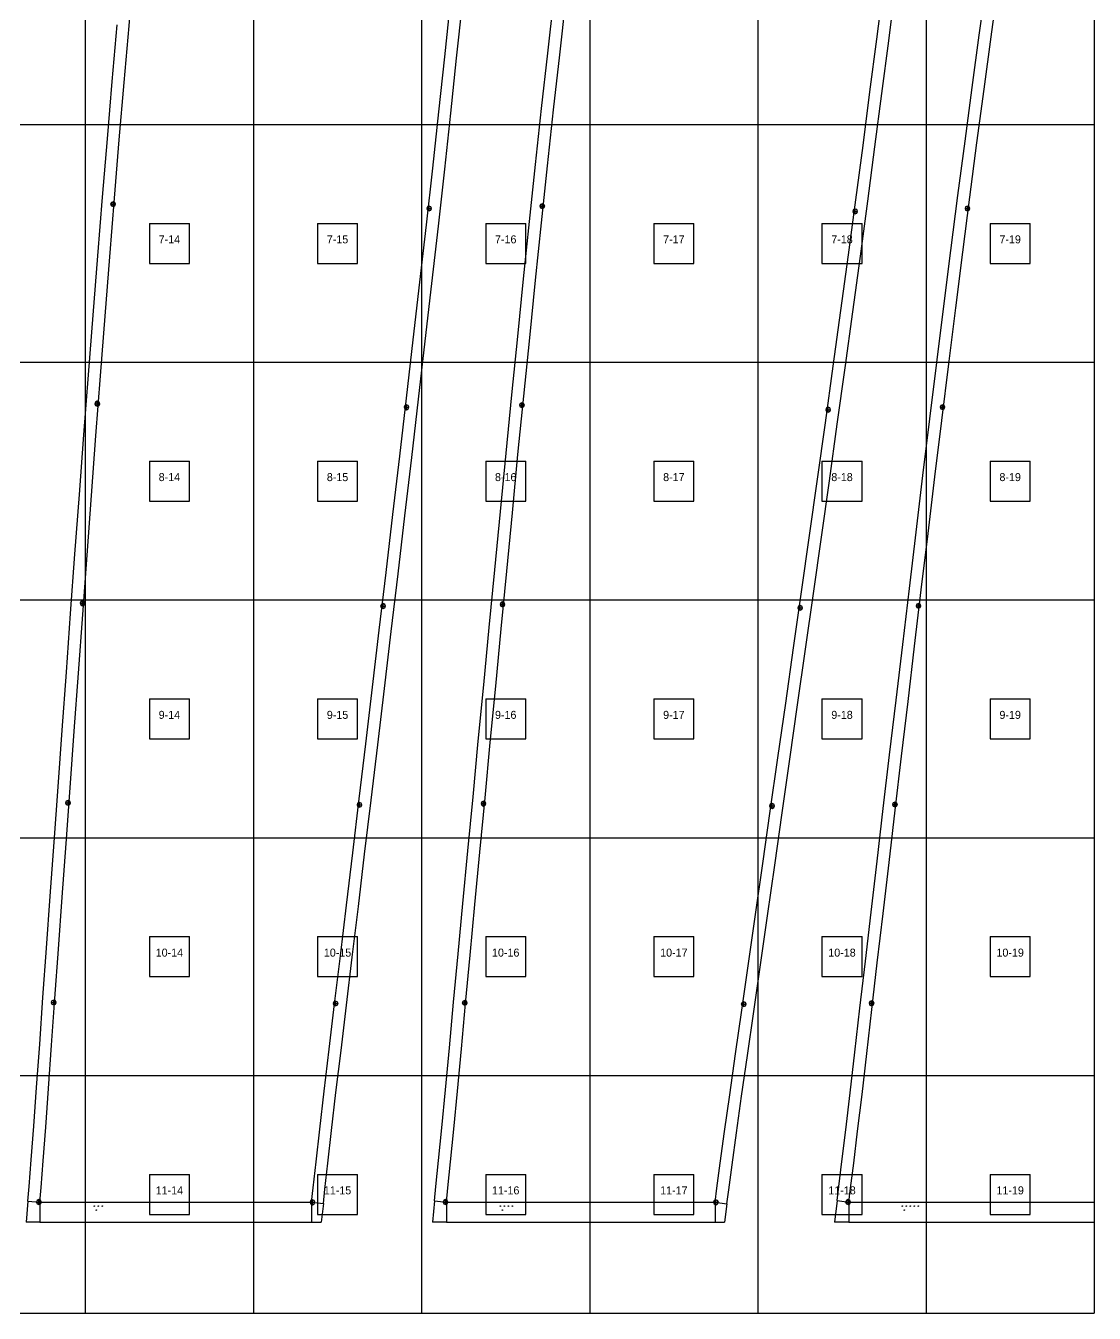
# Model space of a CAD drawing. Header units: metres. Extents: x 0 to 3990, y -3267 to 0.
# Drawn here: x 2656 to 3990, y -3267 to -1659 of the extents above; entities that cross this region are included whole.
import ezdxf
from ezdxf.enums import TextEntityAlignment as Align

# ---------------------------------------------------------------- set-up
doc = ezdxf.new("R2010")
doc.units = ezdxf.units.M
for name, color, linetype in [('default', 7, 'Continuous'), ('mcircles', 7, 'Continuous'), ('TEXTLAYER', 7, 'Continuous')]:
    doc.layers.add(name, color=color, linetype=linetype)

msp = doc.modelspace()

# ---------------------------------------------------------------- linework, layer by layer
at = {"color": 9}
for p, q in [((2730, -1485), (2730, -1782)), ((2730, -1485), (2730, -1782)), ((2940, -1485), (2940, -1782)), ((2940, -1485), (2940, -1782)), ((3150, -1485), (3150, -1782)), ((3150, -1485), (3150, -1782)), ((3360, -1485), (3360, -1782)), ((3360, -1485), (3360, -1782)), ((3570, -1485), (3570, -1782)), ((3570, -1485), (3570, -1782)), ((3780, -1485), (3780, -1782)), ((3780, -1485), (3780, -1782)), ((3990, -1485), (3990, -1782)), ((2520, -1782), (2730, -1782)), ((2520, -1782), (2730, -1782)), ((2730, -1782), (2940, -1782)), ((2730, -1782), (2730, -2079)), ((2730, -1782), (2940, -1782)), ((2730, -1782), (2730, -2079)), ((2940, -1782), (3150, -1782)), ((2940, -1782), (2940, -2079)), ((2940, -1782), (3150, -1782)), ((2940, -1782), (2940, -2079)), ((3150, -1782), (3360, -1782)), ((3150, -1782), (3150, -2079)), ((3150, -1782), (3360, -1782)), ((3150, -1782), (3150, -2079)), ((3360, -1782), (3570, -1782)), ((3360, -1782), (3360, -2079)), ((3360, -1782), (3570, -1782)), ((3360, -1782), (3360, -2079)), ((3570, -1782), (3780, -1782)), ((3570, -1782), (3570, -2079)), ((3570, -1782), (3780, -1782)), ((3570, -1782), (3570, -2079)), ((3780, -1782), (3990, -1782)), ((3780, -1782), (3780, -2079)), ((3780, -1782), (3990, -1782)), ((3780, -1782), (3780, -2079)), ((3990, -1782), (3990, -2079)), ((2810, -1905.5), (2860, -1905.5)), ((2810, -1905.5), (2810, -1955.5)), ((2860, -1955.5), (2860, -1905.5)), ((3020, -1905.5), (3070, -1905.5)), ((3020, -1905.5), (3020, -1955.5)), ((3070, -1955.5), (3070, -1905.5)), ((3230, -1905.5), (3280, -1905.5)), ((3230, -1905.5), (3230, -1955.5)), ((3280, -1955.5), (3280, -1905.5)), ((3440, -1905.5), (3490, -1905.5)), ((3440, -1905.5), (3440, -1955.5)), ((3490, -1955.5), (3490, -1905.5)), ((3650, -1905.5), (3700, -1905.5)), ((3650, -1905.5), (3650, -1955.5)), ((3700, -1955.5), (3700, -1905.5)), ((3860, -1905.5), (3910, -1905.5)), ((3860, -1905.5), (3860, -1955.5)), ((3910, -1955.5), (3910, -1905.5)), ((2810, -1955.5), (2860, -1955.5)), ((3020, -1955.5), (3070, -1955.5)), ((3230, -1955.5), (3280, -1955.5)), ((3440, -1955.5), (3490, -1955.5)), ((3650, -1955.5), (3700, -1955.5)), ((3860, -1955.5), (3910, -1955.5)), ((2520, -2079), (2730, -2079)), ((2520, -2079), (2730, -2079)), ((2730, -2079), (2940, -2079)), ((2730, -2079), (2730, -2376)), ((2730, -2079), (2940, -2079)), ((2730, -2079), (2730, -2376)), ((2940, -2079), (3150, -2079)), ((2940, -2079), (2940, -2376)), ((2940, -2079), (3150, -2079)), ((2940, -2079), (2940, -2376)), ((3150, -2079), (3360, -2079)), ((3150, -2079), (3150, -2376)), ((3150, -2079), (3360, -2079)), ((3150, -2079), (3150, -2376)), ((3360, -2079), (3570, -2079)), ((3360, -2079), (3360, -2376)), ((3360, -2079), (3570, -2079)), ((3360, -2079), (3360, -2376)), ((3570, -2079), (3780, -2079)), ((3570, -2079), (3570, -2376)), ((3570, -2079), (3780, -2079)), ((3570, -2079), (3570, -2376)), ((3780, -2079), (3990, -2079)), ((3780, -2079), (3780, -2376)), ((3780, -2079), (3990, -2079)), ((3780, -2079), (3780, -2376)), ((3990, -2079), (3990, -2376)), ((2810, -2202.5), (2860, -2202.5)), ((2810, -2202.5), (2810, -2252.5)), ((2860, -2252.5), (2860, -2202.5)), ((3020, -2202.5), (3070, -2202.5)), ((3020, -2202.5), (3020, -2252.5)), ((3070, -2252.5), (3070, -2202.5)), ((3230, -2202.5), (3280, -2202.5)), ((3230, -2202.5), (3230, -2252.5)), ((3280, -2252.5), (3280, -2202.5)), ((3440, -2202.5), (3490, -2202.5)), ((3440, -2202.5), (3440, -2252.5)), ((3490, -2252.5), (3490, -2202.5)), ((3650, -2202.5), (3700, -2202.5)), ((3650, -2202.5), (3650, -2252.5)), ((3700, -2252.5), (3700, -2202.5)), ((3860, -2202.5), (3910, -2202.5)), ((3860, -2202.5), (3860, -2252.5)), ((3910, -2252.5), (3910, -2202.5)), ((2810, -2252.5), (2860, -2252.5)), ((3020, -2252.5), (3070, -2252.5)), ((3230, -2252.5), (3280, -2252.5)), ((3440, -2252.5), (3490, -2252.5)), ((3650, -2252.5), (3700, -2252.5)), ((3860, -2252.5), (3910, -2252.5)), ((2520, -2376), (2730, -2376)), ((2520, -2376), (2730, -2376)), ((2730, -2376), (2940, -2376)), ((2730, -2376), (2730, -2673)), ((2730, -2376), (2940, -2376)), ((2730, -2376), (2730, -2673)), ((2940, -2376), (3150, -2376)), ((2940, -2376), (2940, -2673)), ((2940, -2376), (3150, -2376)), ((2940, -2376), (2940, -2673)), ((3150, -2376), (3360, -2376)), ((3150, -2376), (3150, -2673)), ((3150, -2376), (3360, -2376)), ((3150, -2376), (3150, -2673)), ((3360, -2376), (3570, -2376)), ((3360, -2376), (3360, -2673)), ((3360, -2376), (3570, -2376)), ((3360, -2376), (3360, -2673)), ((3570, -2376), (3780, -2376)), ((3570, -2376), (3570, -2673)), ((3570, -2376), (3780, -2376)), ((3570, -2376), (3570, -2673)), ((3780, -2376), (3990, -2376)), ((3780, -2376), (3780, -2673)), ((3780, -2376), (3990, -2376)), ((3780, -2376), (3780, -2673)), ((3990, -2376), (3990, -2673)), ((2810, -2499.5), (2860, -2499.5)), ((2810, -2499.5), (2810, -2549.5)), ((2860, -2549.5), (2860, -2499.5)), ((3020, -2499.5), (3070, -2499.5)), ((3020, -2499.5), (3020, -2549.5)), ((3070, -2549.5), (3070, -2499.5)), ((3230, -2499.5), (3280, -2499.5)), ((3230, -2499.5), (3230, -2549.5)), ((3280, -2549.5), (3280, -2499.5)), ((3440, -2499.5), (3490, -2499.5)), ((3440, -2499.5), (3440, -2549.5)), ((3490, -2549.5), (3490, -2499.5)), ((3650, -2499.5), (3700, -2499.5)), ((3650, -2499.5), (3650, -2549.5)), ((3700, -2549.5), (3700, -2499.5)), ((3860, -2499.5), (3910, -2499.5)), ((3860, -2499.5), (3860, -2549.5)), ((3910, -2549.5), (3910, -2499.5)), ((2810, -2549.5), (2860, -2549.5)), ((3020, -2549.5), (3070, -2549.5)), ((3230, -2549.5), (3280, -2549.5)), ((3440, -2549.5), (3490, -2549.5)), ((3650, -2549.5), (3700, -2549.5)), ((3860, -2549.5), (3910, -2549.5)), ((2520, -2673), (2730, -2673)), ((2520, -2673), (2730, -2673)), ((2730, -2673), (2940, -2673)), ((2730, -2673), (2730, -2970)), ((2730, -2673), (2940, -2673)), ((2730, -2673), (2730, -2970)), ((2940, -2673), (3150, -2673)), ((2940, -2673), (2940, -2970)), ((2940, -2673), (3150, -2673)), ((2940, -2673), (2940, -2970)), ((3150, -2673), (3360, -2673)), ((3150, -2673), (3150, -2970)), ((3150, -2673), (3360, -2673)), ((3150, -2673), (3150, -2970)), ((3360, -2673), (3570, -2673)), ((3360, -2673), (3360, -2970)), ((3360, -2673), (3570, -2673)), ((3360, -2673), (3360, -2970)), ((3570, -2673), (3780, -2673)), ((3570, -2673), (3570, -2970)), ((3570, -2673), (3780, -2673)), ((3570, -2673), (3570, -2970)), ((3780, -2673), (3990, -2673)), ((3780, -2673), (3780, -2970)), ((3780, -2673), (3990, -2673)), ((3780, -2673), (3780, -2970)), ((3990, -2673), (3990, -2970)), ((2810, -2796.5), (2860, -2796.5)), ((2810, -2796.5), (2810, -2846.5)), ((2860, -2846.5), (2860, -2796.5)), ((3020, -2796.5), (3070, -2796.5)), ((3020, -2796.5), (3020, -2846.5)), ((3070, -2846.5), (3070, -2796.5)), ((3230, -2796.5), (3280, -2796.5)), ((3230, -2796.5), (3230, -2846.5)), ((3280, -2846.5), (3280, -2796.5)), ((3440, -2796.5), (3490, -2796.5)), ((3440, -2796.5), (3440, -2846.5)), ((3490, -2846.5), (3490, -2796.5)), ((3650, -2796.5), (3700, -2796.5)), ((3650, -2796.5), (3650, -2846.5)), ((3700, -2846.5), (3700, -2796.5)), ((3860, -2796.5), (3910, -2796.5)), ((3860, -2796.5), (3860, -2846.5)), ((3910, -2846.5), (3910, -2796.5)), ((2810, -2846.5), (2860, -2846.5)), ((3020, -2846.5), (3070, -2846.5)), ((3230, -2846.5), (3280, -2846.5)), ((3440, -2846.5), (3490, -2846.5)), ((3650, -2846.5), (3700, -2846.5)), ((3860, -2846.5), (3910, -2846.5)), ((2520, -2970), (2730, -2970)), ((2520, -2970), (2730, -2970)), ((2730, -2970), (2940, -2970)), ((2730, -2970), (2730, -3267)), ((2730, -2970), (2940, -2970)), ((2730, -2970), (2730, -3267)), ((2940, -2970), (3150, -2970)), ((2940, -2970), (2940, -3267)), ((2940, -2970), (3150, -2970)), ((2940, -2970), (2940, -3267)), ((3150, -2970), (3360, -2970)), ((3150, -2970), (3150, -3267)), ((3150, -2970), (3360, -2970)), ((3150, -2970), (3150, -3267)), ((3360, -2970), (3570, -2970)), ((3360, -2970), (3360, -3267)), ((3360, -2970), (3570, -2970)), ((3360, -2970), (3360, -3267)), ((3570, -2970), (3780, -2970)), ((3570, -2970), (3570, -3267)), ((3570, -2970), (3780, -2970)), ((3570, -2970), (3570, -3267)), ((3780, -2970), (3990, -2970)), ((3780, -2970), (3780, -3267)), ((3780, -2970), (3990, -2970)), ((3780, -2970), (3780, -3267)), ((3990, -2970), (3990, -3267)), ((2810, -3093.5), (2860, -3093.5)), ((2810, -3093.5), (2810, -3143.5)), ((2860, -3143.5), (2860, -3093.5)), ((3020, -3093.5), (3070, -3093.5)), ((3020, -3093.5), (3020, -3143.5)), ((3070, -3143.5), (3070, -3093.5)), ((3230, -3093.5), (3280, -3093.5)), ((3230, -3093.5), (3230, -3143.5)), ((3280, -3143.5), (3280, -3093.5)), ((3440, -3093.5), (3490, -3093.5)), ((3440, -3093.5), (3440, -3143.5)), ((3490, -3143.5), (3490, -3093.5)), ((3650, -3093.5), (3700, -3093.5)), ((3650, -3093.5), (3650, -3143.5)), ((3700, -3143.5), (3700, -3093.5)), ((3860, -3093.5), (3910, -3093.5)), ((3860, -3093.5), (3860, -3143.5)), ((3910, -3143.5), (3910, -3093.5)), ((2810, -3143.5), (2860, -3143.5)), ((3020, -3143.5), (3070, -3143.5)), ((3230, -3143.5), (3280, -3143.5)), ((3440, -3143.5), (3490, -3143.5)), ((3650, -3143.5), (3700, -3143.5)), ((3860, -3143.5), (3910, -3143.5)), ((2520, -3267), (2730, -3267)), ((2730, -3267), (2940, -3267)), ((2940, -3267), (3150, -3267)), ((3150, -3267), (3360, -3267)), ((3360, -3267), (3570, -3267)), ((3570, -3267), (3780, -3267)), ((3780, -3267), (3990, -3267))]:
    msp.add_line(p, q, dxfattribs=at)
at = {"layer": 'default', "color": 7, "linetype": 'Continuous'}
for p, q in [((2784.7, -1658.9), (2790.8, -1589.4)), ((3846.4, -1670.4), (3855.1, -1606.1)), ((3861.3, -1672.4), (3870, -1608.1)), ((3718.4, -1675.6), (3726.7, -1611.2)), ((3733.3, -1677.5), (3741.6, -1613.2)), ((3178.8, -1697.5), (3185.9, -1629.8)), ((3193.7, -1699.1), (3200.9, -1631.4)), ((3307.5, -1693.1), (3315, -1625.4)), ((3322.4, -1694.8), (3329.9, -1627.1)), ((2763.6, -1728.2), (2769.8, -1657.5)), ((2778.5, -1729.5), (2784.7, -1658.9)), ((3837.6, -1736), (3846.4, -1670.4)), ((3852.4, -1738), (3861.3, -1672.4)), ((3709.9, -1741.3), (3718.4, -1675.6)), ((3724.8, -1743.2), (3733.3, -1677.5)), ((3171.5, -1766.4), (3178.8, -1697.5)), ((3186.4, -1768), (3193.7, -1699.1)), ((3299.8, -1762.1), (3307.5, -1693.1)), ((3314.7, -1763.7), (3322.4, -1694.8)), ((2757.5, -1800), (2763.6, -1728.2)), ((2772.4, -1801.3), (2778.5, -1729.5)), ((3828.6, -1802.9), (3837.6, -1736)), ((3701.3, -1808.1), (3709.9, -1741.3)), ((3716.1, -1810.1), (3724.8, -1743.2)), ((3843.5, -1804.8), (3852.4, -1738)), ((3163.8, -1836.4), (3171.5, -1766.4)), ((3178.8, -1838), (3186.4, -1768)), ((3292.3, -1832.1), (3299.8, -1762.1)), ((3307.2, -1833.7), (3314.7, -1763.7)), ((2751.5, -1872.7), (2757.5, -1800)), ((2766.4, -1874), (2772.4, -1801.3)), ((3692.3, -1876), (3701.3, -1808.1)), ((3707.2, -1877.9), (3716.1, -1810.1)), ((3819.7, -1870.7), (3828.6, -1802.9)), ((3834.6, -1872.7), (3843.5, -1804.8)), ((3284.8, -1903), (3292.3, -1832.1)), ((3156, -1907.3), (3163.8, -1836.4)), ((3170.9, -1908.9), (3178.8, -1838)), ((3299.7, -1904.7), (3307.2, -1833.7)), ((2745.6, -1946.2), (2751.5, -1872.7)), ((2760.5, -1947.5), (2766.4, -1874)), ((2762.5, -1879.4), (2761.6, -1881.6)), ((2761.6, -1881.6), (2762.5, -1883.7)), ((2761.6, -1881.6), (2767.6, -1881.6)), ((2764.6, -1878.6), (2762.5, -1879.4)), ((2766.7, -1879.4), (2764.6, -1878.6)), ((2764.6, -1884.6), (2764.6, -1878.6)), ((2767.6, -1881.6), (2766.7, -1879.4)), ((2766.7, -1883.7), (2767.6, -1881.6)), ((3300.7, -1881), (3298.5, -1881.8)), ((3302.8, -1881.8), (3300.7, -1881)), ((3300.7, -1887), (3300.7, -1881)), ((3683, -1944.7), (3692.3, -1876)), ((3697.9, -1946.7), (3707.2, -1877.9)), ((3810.9, -1939.5), (3819.7, -1870.7)), ((3825.8, -1941.5), (3834.6, -1872.7)), ((2762.5, -1883.7), (2764.6, -1884.6)), ((2764.6, -1884.6), (2766.7, -1883.7)), ((3157.3, -1884.8), (3156.4, -1886.9)), ((3156.4, -1886.9), (3157.3, -1889)), ((3156.4, -1886.9), (3162.4, -1886.9)), ((3159.4, -1883.9), (3157.3, -1884.8)), ((3157.3, -1889), (3159.4, -1889.9)), ((3161.6, -1884.8), (3159.4, -1883.9)), ((3159.4, -1889.9), (3159.4, -1883.9)), ((3159.4, -1889.9), (3161.6, -1889)), ((3162.4, -1886.9), (3161.6, -1884.8)), ((3161.6, -1889), (3162.4, -1886.9)), ((3298.5, -1881.8), (3297.7, -1884)), ((3297.7, -1884), (3298.5, -1886.1)), ((3297.7, -1884), (3303.7, -1884)), ((3298.5, -1886.1), (3300.7, -1887)), ((3300.7, -1887), (3302.8, -1886.1)), ((3303.7, -1884), (3302.8, -1881.8)), ((3302.8, -1886.1), (3303.7, -1884)), ((3689.4, -1888.4), (3688.5, -1890.6)), ((3688.5, -1890.6), (3689.4, -1892.7)), ((3688.5, -1890.6), (3694.5, -1890.6)), ((3691.5, -1887.6), (3689.4, -1888.4)), ((3689.4, -1892.7), (3691.5, -1893.6)), ((3693.7, -1888.4), (3691.5, -1887.6)), ((3691.5, -1893.6), (3691.5, -1887.6)), ((3691.5, -1893.6), (3693.7, -1892.7)), ((3694.5, -1890.6), (3693.7, -1888.4)), ((3693.7, -1892.7), (3694.5, -1890.6)), ((3829.4, -1884.9), (3828.6, -1887)), ((3828.6, -1887), (3829.4, -1889.1)), ((3828.6, -1887), (3834.6, -1887)), ((3831.6, -1884), (3829.4, -1884.9)), ((3829.4, -1889.1), (3831.6, -1890)), ((3833.7, -1884.9), (3831.6, -1884)), ((3831.6, -1890), (3831.6, -1884)), ((3831.6, -1890), (3833.7, -1889.1)), ((3834.6, -1887), (3833.7, -1884.9)), ((3833.7, -1889.1), (3834.6, -1887)), ((3147.8, -1978.9), (3156, -1907.3)), ((3162.8, -1980.5), (3170.9, -1908.9)), ((3277.4, -1974.7), (3284.8, -1903)), ((3292.3, -1976.3), (3299.7, -1904.7)), ((3673.6, -2014.2), (3683, -1944.7)), ((3802.2, -2009.1), (3810.9, -1939.5)), ((3817, -2011), (3825.8, -1941.5)), ((2739.8, -2020.3), (2745.6, -1946.2)), ((2754.7, -2021.6), (2760.5, -1947.5)), ((3688.4, -2016.1), (3697.9, -1946.7)), ((3270.1, -2047), (3277.4, -1974.7)), ((3285, -2048.6), (3292.3, -1976.3)), ((3139.6, -2051.1), (3147.8, -1978.9)), ((3154.5, -2052.7), (3162.8, -1980.5)), ((3793.4, -2079.2), (3802.2, -2009.1)), ((2733.9, -2094.9), (2739.8, -2020.3)), ((2748.9, -2096.1), (2754.7, -2021.6)), ((3663.9, -2084.1), (3673.6, -2014.2)), ((3678.8, -2086.1), (3688.4, -2016.1)), ((3808.3, -2081.1), (3817, -2011)), ((3131.2, -2123.7), (3139.6, -2051.1)), ((3146.2, -2125.3), (3154.5, -2052.7)), ((3262.7, -2119.7), (3270.1, -2047)), ((3277.6, -2121.3), (3285, -2048.6)), ((3654.2, -2154.5), (3663.9, -2084.1)), ((3669.1, -2156.4), (3678.8, -2086.1)), ((3784.7, -2149.7), (3793.4, -2079.2)), ((3799.6, -2151.6), (3808.3, -2081.1)), ((2728.1, -2169.6), (2733.9, -2094.9)), ((2743.1, -2170.8), (2748.9, -2096.1)), ((3255.4, -2192.6), (3262.7, -2119.7)), ((3270.3, -2194.2), (3277.6, -2121.3)), ((2742.9, -2128.7), (2742, -2130.8)), ((2742, -2130.8), (2742.9, -2132.9)), ((2742, -2130.8), (2748, -2130.8)), ((2745, -2127.8), (2742.9, -2128.7)), ((2742.9, -2132.9), (2745, -2133.8)), ((2747.1, -2128.7), (2745, -2127.8)), ((2745, -2133.8), (2745, -2127.8)), ((2745, -2133.8), (2747.1, -2132.9)), ((2748, -2130.8), (2747.1, -2128.7)), ((2747.1, -2132.9), (2748, -2130.8)), ((3122.9, -2196.5), (3131.2, -2123.7)), ((3129, -2133.2), (3128.1, -2135.3)), ((3128.1, -2135.3), (3129, -2137.4)), ((3128.1, -2135.3), (3134.1, -2135.3)), ((3131.1, -2132.3), (3129, -2133.2)), ((3129, -2137.4), (3131.1, -2138.3)), ((3133.2, -2133.2), (3131.1, -2132.3)), ((3131.1, -2138.3), (3131.1, -2132.3)), ((3131.1, -2138.3), (3133.2, -2137.4)), ((3134.1, -2135.3), (3133.2, -2133.2)), ((3133.2, -2137.4), (3134.1, -2135.3)), ((3137.8, -2198.1), (3146.2, -2125.3)), ((3273.2, -2130.6), (3272.3, -2132.7)), ((3272.3, -2132.7), (3273.2, -2134.8)), ((3272.3, -2132.7), (3278.3, -2132.7)), ((3275.3, -2129.7), (3273.2, -2130.6)), ((3273.2, -2134.8), (3275.3, -2135.7)), ((3277.4, -2130.6), (3275.3, -2129.7)), ((3275.3, -2135.7), (3275.3, -2129.7)), ((3275.3, -2135.7), (3277.4, -2134.8)), ((3278.3, -2132.7), (3277.4, -2130.6)), ((3277.4, -2134.8), (3278.3, -2132.7)), ((3655.5, -2136.1), (3654.7, -2138.3)), ((3654.7, -2138.3), (3655.5, -2140.4)), ((3654.7, -2138.3), (3660.7, -2138.3)), ((3657.7, -2135.3), (3655.5, -2136.1)), ((3659.8, -2136.1), (3657.7, -2135.3)), ((3657.7, -2141.3), (3657.7, -2135.3)), ((3660.7, -2138.3), (3659.8, -2136.1)), ((3659.8, -2140.4), (3660.7, -2138.3)), ((3798.3, -2132.9), (3797.4, -2135.1)), ((3797.4, -2135.1), (3798.3, -2137.2)), ((3797.4, -2135.1), (3803.4, -2135.1)), ((3800.4, -2132.1), (3798.3, -2132.9)), ((3798.3, -2137.2), (3800.4, -2138.1)), ((3802.5, -2132.9), (3800.4, -2132.1)), ((3800.4, -2138.1), (3800.4, -2132.1)), ((3800.4, -2138.1), (3802.5, -2137.2)), ((3803.4, -2135.1), (3802.5, -2132.9)), ((3802.5, -2137.2), (3803.4, -2135.1)), ((3644.5, -2225), (3654.2, -2154.5)), ((3655.5, -2140.4), (3657.7, -2141.3)), ((3657.7, -2141.3), (3659.8, -2140.4)), ((3776, -2220.4), (3784.7, -2149.7)), ((3790.8, -2222.3), (3799.6, -2151.6)), ((2722.6, -2244.3), (2728.1, -2169.6)), ((2737.6, -2245.6), (2743.1, -2170.8)), ((3659.3, -2227), (3669.1, -2156.4)), ((3114.2, -2269.2), (3122.9, -2196.5)), ((3129.2, -2270.8), (3137.8, -2198.1)), ((3248.3, -2265.5), (3255.4, -2192.6)), ((3263.3, -2267.1), (3270.3, -2194.2)), ((3634.4, -2295.5), (3644.5, -2225)), ((3649.3, -2297.5), (3659.3, -2227)), ((3767.5, -2291.1), (3776, -2220.4)), ((3782.4, -2293), (3790.8, -2222.3)), ((2717.1, -2318.8), (2722.6, -2244.3)), ((2732.1, -2320.1), (2737.6, -2245.6)), ((3241.3, -2338.2), (3248.3, -2265.5)), ((3256.3, -2339.8), (3263.3, -2267.1)), ((3105.6, -2341.7), (3114.2, -2269.2)), ((3120.5, -2343.3), (3129.2, -2270.8)), ((3624.4, -2365.8), (3634.4, -2295.5)), ((3639.3, -2367.8), (3649.3, -2297.5)), ((3759.1, -2361.6), (3767.5, -2291.1)), ((3774, -2363.5), (3782.4, -2293)), ((2711.7, -2392.9), (2717.1, -2318.8)), ((2726.7, -2394.1), (2732.1, -2320.1)), ((3097, -2413.8), (3105.6, -2341.7)), ((3112, -2415.4), (3120.5, -2343.3)), ((3234.4, -2410.4), (3241.3, -2338.2)), ((3249.3, -2412), (3256.3, -2339.8)), ((3750.8, -2431.6), (3759.1, -2361.6)), ((3765.7, -2433.6), (3774, -2363.5)), ((2724.4, -2378), (2723.5, -2380.1)), ((2723.5, -2380.1), (2724.4, -2382.2)), ((2723.5, -2380.1), (2729.5, -2380.1)), ((2726.5, -2377.1), (2724.4, -2378)), ((2728.6, -2378), (2726.5, -2377.1)), ((2726.5, -2383.1), (2726.5, -2377.1)), ((2729.5, -2380.1), (2728.6, -2378)), ((2728.6, -2382.2), (2729.5, -2380.1)), ((3248.9, -2379.4), (3248.1, -2381.5)), ((3251.1, -2378.5), (3248.9, -2379.4)), ((3253.2, -2379.4), (3251.1, -2378.5)), ((3251.1, -2384.5), (3251.1, -2378.5)), ((3254.1, -2381.5), (3253.2, -2379.4)), ((3614.5, -2435.7), (3624.4, -2365.8)), ((3629.4, -2437.6), (3639.3, -2367.8)), ((3770.5, -2380.3), (3768.3, -2381.1)), ((3772.6, -2381.1), (3770.5, -2380.3)), ((3770.5, -2386.3), (3770.5, -2380.3)), ((2706.4, -2466.2), (2711.7, -2392.9)), ((2721.3, -2467.4), (2726.7, -2394.1)), ((2724.4, -2382.2), (2726.5, -2383.1)), ((2726.5, -2383.1), (2728.6, -2382.2)), ((3099.7, -2381.5), (3098.8, -2383.6)), ((3098.8, -2383.6), (3099.7, -2385.7)), ((3098.8, -2383.6), (3104.8, -2383.6)), ((3101.8, -2380.6), (3099.7, -2381.5)), ((3099.7, -2385.7), (3101.8, -2386.6)), ((3104, -2381.5), (3101.8, -2380.6)), ((3101.8, -2386.6), (3101.8, -2380.6)), ((3101.8, -2386.6), (3104, -2385.7)), ((3104.8, -2383.6), (3104, -2381.5)), ((3104, -2385.7), (3104.8, -2383.6)), ((3248.1, -2381.5), (3248.9, -2383.6)), ((3248.1, -2381.5), (3254.1, -2381.5)), ((3248.9, -2383.6), (3251.1, -2384.5)), ((3251.1, -2384.5), (3253.2, -2383.6)), ((3253.2, -2383.6), (3254.1, -2381.5)), ((3620.7, -2383.7), (3619.8, -2385.8)), ((3619.8, -2385.8), (3620.7, -2387.9)), ((3619.8, -2385.8), (3625.8, -2385.8)), ((3622.8, -2382.8), (3620.7, -2383.7)), ((3620.7, -2387.9), (3622.8, -2388.8)), ((3624.9, -2383.7), (3622.8, -2382.8)), ((3622.8, -2388.8), (3622.8, -2382.8)), ((3622.8, -2388.8), (3624.9, -2387.9)), ((3625.8, -2385.8), (3624.9, -2383.7)), ((3624.9, -2387.9), (3625.8, -2385.8)), ((3768.3, -2381.1), (3767.5, -2383.3)), ((3767.5, -2383.3), (3768.3, -2385.4)), ((3767.5, -2383.3), (3773.5, -2383.3)), ((3768.3, -2385.4), (3770.5, -2386.3)), ((3770.5, -2386.3), (3772.6, -2385.4)), ((3773.5, -2383.3), (3772.6, -2381.1)), ((3772.6, -2385.4), (3773.5, -2383.3)), ((3227.6, -2481.9), (3234.4, -2410.4)), ((3242.5, -2483.5), (3249.3, -2412)), ((3088.5, -2485.1), (3097, -2413.8)), ((3103.5, -2486.7), (3112, -2415.4)), ((3604.7, -2504.8), (3614.5, -2435.7)), ((3619.5, -2506.8), (3629.4, -2437.6)), ((3742.6, -2501), (3750.8, -2431.6)), ((3757.5, -2502.9), (3765.7, -2433.6)), ((2701.1, -2538.5), (2706.4, -2466.2)), ((2716.1, -2539.7), (2721.3, -2467.4)), ((3080.2, -2555.5), (3088.5, -2485.1)), ((3095.1, -2557.1), (3103.5, -2486.7)), ((3220.8, -2552.5), (3227.6, -2481.9)), ((3235.8, -2554.1), (3242.5, -2483.5)), ((3594.9, -2573), (3604.7, -2504.8)), ((3609.8, -2574.9), (3619.5, -2506.8)), ((3734.5, -2569.4), (3742.6, -2501)), ((3749.4, -2571.3), (3757.5, -2502.9)), ((2696, -2609.4), (2701.1, -2538.5)), ((2710.9, -2610.7), (2716.1, -2539.7)), ((3071.9, -2624.5), (3080.2, -2555.5)), ((3086.8, -2626.1), (3095.1, -2557.1)), ((3214.3, -2621.7), (3220.8, -2552.5)), ((3229.2, -2623.3), (3235.8, -2554.1)), ((3585.4, -2640), (3594.9, -2573)), ((3726.6, -2636.6), (3734.5, -2569.4)), ((3741.5, -2638.5), (3749.4, -2571.3)), ((3600.3, -2641.9), (3609.8, -2574.9)), ((2691, -2678.7), (2696, -2609.4)), ((2705.9, -2680), (2710.9, -2610.7)), ((2706.2, -2627.3), (2705.4, -2629.5)), ((2705.4, -2629.5), (2706.2, -2631.6)), ((2705.4, -2629.5), (2711.4, -2629.5)), ((2708.4, -2626.5), (2706.2, -2627.3)), ((2706.2, -2631.6), (2708.4, -2632.5)), ((2710.5, -2627.3), (2708.4, -2626.5)), ((2708.4, -2632.5), (2708.4, -2626.5)), ((2708.4, -2632.5), (2710.5, -2631.6)), ((2711.4, -2629.5), (2710.5, -2627.3)), ((2710.5, -2631.6), (2711.4, -2629.5)), ((3063.9, -2692), (3071.9, -2624.5)), ((3070.1, -2629.7), (3069.3, -2631.8)), ((3069.3, -2631.8), (3070.1, -2633.9)), ((3069.3, -2631.8), (3075.3, -2631.8)), ((3072.3, -2628.8), (3070.1, -2629.7)), ((3070.1, -2633.9), (3072.3, -2634.8)), ((3074.4, -2629.7), (3072.3, -2628.8)), ((3072.3, -2634.8), (3072.3, -2628.8)), ((3072.3, -2634.8), (3074.4, -2633.9)), ((3075.3, -2631.8), (3074.4, -2629.7)), ((3074.4, -2633.9), (3075.3, -2631.8)), ((3078.8, -2693.6), (3086.8, -2626.1)), ((3207.8, -2689.3), (3214.3, -2621.7)), ((3222.8, -2690.9), (3229.2, -2623.3)), ((3225.2, -2628.3), (3224.3, -2630.4)), ((3224.3, -2630.4), (3225.2, -2632.5)), ((3224.3, -2630.4), (3230.3, -2630.4)), ((3227.3, -2627.4), (3225.2, -2628.3)), ((3225.2, -2632.5), (3227.3, -2633.4)), ((3229.4, -2628.3), (3227.3, -2627.4)), ((3227.3, -2633.4), (3227.3, -2627.4)), ((3227.3, -2633.4), (3229.4, -2632.5)), ((3230.3, -2630.4), (3229.4, -2628.3)), ((3229.4, -2632.5), (3230.3, -2630.4)), ((3585.4, -2631.2), (3584.6, -2633.3)), ((3584.6, -2633.3), (3585.4, -2635.4)), ((3584.6, -2633.3), (3590.6, -2633.3)), ((3587.6, -2630.3), (3585.4, -2631.2)), ((3585.4, -2635.4), (3587.6, -2636.3)), ((3589.7, -2631.2), (3587.6, -2630.3)), ((3587.6, -2636.3), (3587.6, -2630.3)), ((3587.6, -2636.3), (3589.7, -2635.4)), ((3590.6, -2633.3), (3589.7, -2631.2)), ((3589.7, -2635.4), (3590.6, -2633.3)), ((3718.9, -2702.2), (3726.6, -2636.6)), ((3739, -2629.4), (3738.1, -2631.5)), ((3738.1, -2631.5), (3739, -2633.7)), ((3738.1, -2631.5), (3744.1, -2631.5)), ((3741.1, -2628.5), (3739, -2629.4)), ((3739, -2633.7), (3741.1, -2634.5)), ((3743.2, -2629.4), (3741.1, -2628.5)), ((3741.1, -2634.5), (3741.1, -2628.5)), ((3741.1, -2634.5), (3743.2, -2633.7)), ((3744.1, -2631.5), (3743.2, -2629.4)), ((3743.2, -2633.7), (3744.1, -2631.5)), ((3576.1, -2705.3), (3585.4, -2640)), ((3591, -2707.3), (3600.3, -2641.9)), ((3733.8, -2704.1), (3741.5, -2638.5)), ((2686.1, -2746), (2691, -2678.7)), ((2701.1, -2747.3), (2705.9, -2680)), ((3056.1, -2757.4), (3063.9, -2692)), ((3071, -2759), (3078.8, -2693.6)), ((3201.6, -2755), (3207.8, -2689.3)), ((3216.5, -2756.6), (3222.8, -2690.9)), ((3567, -2768.8), (3576.1, -2705.3)), ((3581.9, -2770.7), (3591, -2707.3)), ((3711.4, -2765.8), (3718.9, -2702.2)), ((3726.3, -2767.7), (3733.8, -2704.1)), ((2681.5, -2810.8), (2686.1, -2746)), ((2696.4, -2812.1), (2701.1, -2747.3)), ((3048.5, -2820.5), (3056.1, -2757.4)), ((3063.4, -2822.1), (3071, -2759)), ((3195.6, -2818.2), (3201.6, -2755)), ((3210.6, -2819.8), (3216.5, -2756.6)), ((3704.2, -2827.1), (3711.4, -2765.8)), ((3558.3, -2829.9), (3567, -2768.8)), ((3573.2, -2831.8), (3581.9, -2770.7)), ((3719.1, -2829.1), (3726.3, -2767.7)), ((2677.1, -2872.6), (2681.5, -2810.8)), ((2692, -2873.9), (2696.4, -2812.1)), ((3041.3, -2880.6), (3048.5, -2820.5)), ((3056.2, -2882.2), (3063.4, -2822.1)), ((3190, -2878.5), (3195.6, -2818.2)), ((3204.9, -2880.1), (3210.6, -2819.8)), ((3550, -2888.2), (3558.3, -2829.9)), ((3697.4, -2885.7), (3704.2, -2827.1)), ((3712.3, -2887.6), (3719.1, -2829.1)), ((3564.9, -2890.1), (3573.2, -2831.8)), ((2673, -2930.9), (2677.1, -2872.6)), ((2688.3, -2876.7), (2687.5, -2878.8)), ((2687.5, -2878.8), (2688.3, -2880.9)), ((2687.5, -2878.8), (2693.5, -2878.8)), ((2687.9, -2932.1), (2692, -2873.9)), ((2690.5, -2875.8), (2688.3, -2876.7)), ((2692.6, -2876.7), (2690.5, -2875.8)), ((2690.5, -2881.8), (2690.5, -2875.8)), ((2693.5, -2878.8), (2692.6, -2876.7)), ((2692.6, -2880.9), (2693.5, -2878.8)), ((3040.5, -2877.9), (3039.6, -2880.1)), ((3042.6, -2877.1), (3040.5, -2877.9)), ((3044.7, -2877.9), (3042.6, -2877.1)), ((3042.6, -2883.1), (3042.6, -2877.1)), ((3045.6, -2880.1), (3044.7, -2877.9)), ((3184.7, -2935.4), (3190, -2878.5)), ((3201.7, -2877.1), (3200.8, -2879.3)), ((3203.8, -2876.3), (3201.7, -2877.1)), ((3205.9, -2877.1), (3203.8, -2876.3)), ((3203.8, -2882.3), (3203.8, -2876.3)), ((3206.8, -2879.3), (3205.9, -2877.1)), ((3550.1, -2878.7), (3549.2, -2880.8)), ((3552.2, -2877.8), (3550.1, -2878.7)), ((3554.4, -2878.7), (3552.2, -2877.8)), ((3552.2, -2883.8), (3552.2, -2877.8)), ((3555.2, -2880.8), (3554.4, -2878.7)), ((3709.9, -2877.7), (3709, -2879.8)), ((3712, -2876.8), (3709.9, -2877.7)), ((3714.1, -2877.7), (3712, -2876.8)), ((3712, -2882.8), (3712, -2876.8)), ((3715, -2879.8), (3714.1, -2877.7)), ((2688.3, -2880.9), (2690.5, -2881.8)), ((2690.5, -2881.8), (2692.6, -2880.9)), ((3034.4, -2937.3), (3041.3, -2880.6)), ((3039.6, -2880.1), (3040.5, -2882.2)), ((3039.6, -2880.1), (3045.6, -2880.1)), ((3040.5, -2882.2), (3042.6, -2883.1)), ((3042.6, -2883.1), (3044.7, -2882.2)), ((3044.7, -2882.2), (3045.6, -2880.1)), ((3049.4, -2938.9), (3056.2, -2882.2)), ((3199.7, -2936.9), (3204.9, -2880.1)), ((3200.8, -2879.3), (3201.7, -2881.4)), ((3200.8, -2879.3), (3206.8, -2879.3)), ((3201.7, -2881.4), (3203.8, -2882.3)), ((3203.8, -2882.3), (3205.9, -2881.4)), ((3205.9, -2881.4), (3206.8, -2879.3)), ((3542, -2943.1), (3550, -2888.2)), ((3549.2, -2880.8), (3550.1, -2882.9)), ((3549.2, -2880.8), (3555.2, -2880.8)), ((3550.1, -2882.9), (3552.2, -2883.8)), ((3552.2, -2883.8), (3554.4, -2882.9)), ((3554.4, -2882.9), (3555.2, -2880.8)), ((3556.9, -2945.1), (3564.9, -2890.1)), ((3691.1, -2940.8), (3697.4, -2885.7)), ((3706, -2942.7), (3712.3, -2887.6)), ((3709, -2879.8), (3709.9, -2882)), ((3709, -2879.8), (3715, -2879.8)), ((3709.9, -2882), (3712, -2882.8)), ((3712, -2882.8), (3714.1, -2882)), ((3714.1, -2882), (3715, -2879.8)), ((2669.2, -2984.8), (2673, -2930.9)), ((2684.2, -2986.1), (2687.9, -2932.1)), ((3028.1, -2989.7), (3034.4, -2937.3)), ((3043, -2991.4), (3049.4, -2938.9)), ((3179.9, -2988), (3184.7, -2935.4)), ((3194.8, -2989.5), (3199.7, -2936.9)), ((3534.7, -2994), (3542, -2943.1)), ((3685.2, -2991.8), (3691.1, -2940.8)), ((3700.1, -2993.7), (3706, -2942.7)), ((3549.6, -2995.9), (3556.9, -2945.1)), ((2665.5, -3033.4), (2669.2, -2984.8)), ((2680.5, -3034.7), (2684.2, -2986.1)), ((3022.7, -3037.1), (3028.1, -2989.7)), ((3037.6, -3038.7), (3043, -2991.4)), ((3175.2, -3035.4), (3179.9, -2988)), ((3190.1, -3037), (3194.8, -2989.5)), ((3528.4, -3039.9), (3534.7, -2994)), ((3543.3, -3041.8), (3549.6, -2995.9)), ((3679.6, -3037.8), (3685.2, -2991.8)), ((3694.5, -3039.7), (3700.1, -2993.7)), ((2662.3, -3075.4), (2665.5, -3033.4)), ((2677.2, -3076.6), (2680.5, -3034.7)), ((3018.1, -3078), (3022.7, -3037.1)), ((3033, -3079.6), (3037.6, -3038.7)), ((3171.1, -3076.3), (3175.2, -3035.4)), ((3186, -3077.9), (3190.1, -3037)), ((3674.8, -3077.5), (3679.6, -3037.8)), ((3689.6, -3079.4), (3694.5, -3039.7)), ((3523, -3079.5), (3528.4, -3039.9)), ((3537.9, -3081.4), (3543.3, -3041.8)), ((2659.7, -3108.5), (2662.3, -3075.4)), ((2674.7, -3109.8), (2677.2, -3076.6)), ((3014.4, -3110.2), (3018.1, -3078)), ((3029.3, -3111.8), (3033, -3079.6)), ((3167.9, -3108.6), (3171.1, -3076.3)), ((3182.8, -3110.2), (3186, -3077.9)), ((3518.8, -3110.8), (3523, -3079.5)), ((3533.6, -3112.7), (3537.9, -3081.4)), ((3670.9, -3108.8), (3674.8, -3077.5)), ((3685.8, -3110.8), (3689.6, -3079.4)), ((2658.3, -3127), (2659.7, -3108.5)), ((2673.2, -3128.2), (2674.7, -3109.8)), ((3012.4, -3128.2), (3014.4, -3110.2)), ((3027.3, -3129.8), (3029.3, -3111.8)), ((3166.1, -3126.7), (3167.9, -3108.6)), ((3181, -3128.2), (3182.8, -3110.2)), ((3516.4, -3128.2), (3518.8, -3110.8)), ((3531.3, -3130.2), (3533.6, -3112.7)), ((3668.8, -3126.3), (3670.9, -3108.8)), ((3683.7, -3128.2), (3685.8, -3110.8)), ((2658.3, -3127), (2656.3, -3153.2)), ((2658.3, -3127), (2673.2, -3128.2)), ((2669.9, -3126), (2669.1, -3128.1)), ((2669.1, -3128.1), (2669.9, -3130.3)), ((2669.1, -3128.1), (2675.1, -3128.1)), ((2672.1, -3125.1), (2669.9, -3126)), ((2669.9, -3130.3), (2672.1, -3131.1)), ((2674.2, -3126), (2672.1, -3125.1)), ((2672.1, -3131.1), (2672.1, -3125.1)), ((2672.1, -3131.1), (2674.2, -3130.3)), ((2673.2, -3128.2), (3012.4, -3128.2)), ((2673.2, -3128.2), (2673.2, -3153.2)), ((2675.1, -3128.1), (2674.2, -3126)), ((2674.2, -3130.3), (2675.1, -3128.1)), ((3011.4, -3126.2), (3010.6, -3128.4)), ((3010.6, -3128.4), (3011.4, -3130.5)), ((3010.6, -3128.4), (3016.6, -3128.4)), ((3013.6, -3125.4), (3011.4, -3126.2)), ((3011.4, -3130.5), (3013.6, -3131.4)), ((3012.4, -3128.2), (3012.4, -3153.2)), ((3012.4, -3128.2), (3027.3, -3129.8)), ((3015.7, -3126.2), (3013.6, -3125.4)), ((3013.6, -3131.4), (3013.6, -3125.4)), ((3013.6, -3131.4), (3015.7, -3130.5)), ((3016.6, -3128.4), (3015.7, -3126.2)), ((3015.7, -3130.5), (3016.6, -3128.4)), ((3027.3, -3129.8), (3024.6, -3153.2)), ((3166.1, -3126.7), (3163.4, -3153.2)), ((3166.1, -3126.7), (3181, -3128.2)), ((3177.7, -3126), (3176.8, -3128.1)), ((3176.8, -3128.1), (3177.7, -3130.2)), ((3176.8, -3128.1), (3182.8, -3128.1)), ((3179.8, -3125.1), (3177.7, -3126)), ((3177.7, -3130.2), (3179.8, -3131.1)), ((3181.9, -3126), (3179.8, -3125.1)), ((3179.8, -3131.1), (3179.8, -3125.1)), ((3179.8, -3131.1), (3181.9, -3130.2)), ((3181, -3128.2), (3516.4, -3128.2)), ((3181, -3128.2), (3181, -3153.2)), ((3182.8, -3128.1), (3181.9, -3126)), ((3181.9, -3130.2), (3182.8, -3128.1)), ((3515.5, -3126.3), (3514.6, -3128.4)), ((3514.6, -3128.4), (3515.5, -3130.5)), ((3514.6, -3128.4), (3520.6, -3128.4)), ((3517.6, -3125.4), (3515.5, -3126.3)), ((3515.5, -3130.5), (3517.6, -3131.4)), ((3516.4, -3128.2), (3516.4, -3153.2)), ((3516.4, -3128.2), (3531.3, -3130.2)), ((3519.7, -3126.3), (3517.6, -3125.4)), ((3517.6, -3131.4), (3517.6, -3125.4)), ((3517.6, -3131.4), (3519.7, -3130.5)), ((3520.6, -3128.4), (3519.7, -3126.3)), ((3519.7, -3130.5), (3520.6, -3128.4)), ((3531.3, -3130.2), (3528.1, -3153.2)), ((3668.8, -3126.3), (3665.5, -3153.2)), ((3668.8, -3126.3), (3683.7, -3128.2)), ((3680.4, -3126), (3679.5, -3128.1)), ((3679.5, -3128.1), (3685.5, -3128.1)), ((3679.5, -3128.1), (3680.4, -3130.2)), ((3682.5, -3125.1), (3680.4, -3126)), ((3680.4, -3130.2), (3682.5, -3131.1)), ((3684.6, -3126), (3682.5, -3125.1)), ((3682.5, -3131.1), (3682.5, -3125.1)), ((3682.5, -3131.1), (3684.6, -3130.2)), ((3683.7, -3128.2), (3990, -3128.2)), ((3683.7, -3128.2), (3683.7, -3153.2)), ((3685.5, -3128.1), (3684.6, -3126)), ((3684.6, -3130.2), (3685.5, -3128.1)), ((2673.2, -3153.2), (2656.3, -3153.2)), ((2673.2, -3153.2), (3012.4, -3153.2)), ((3012.4, -3153.2), (3024.6, -3153.2)), ((3181, -3153.2), (3163.4, -3153.2)), ((3181, -3153.2), (3516.4, -3153.2)), ((3516.4, -3153.2), (3528.1, -3153.2)), ((3683.7, -3153.2), (3665.5, -3153.2)), ((3683.7, -3153.2), (3990, -3153.2))]:
    msp.add_line(p, q, dxfattribs=at)
at = {"layer": 'mcircles', "color": 7, "linetype": 'Continuous'}
for centre in [(2741.2, -3133.2), (2746.2, -3133.2), (2751.2, -3133.2), (3248.3, -3133.2), (3253.3, -3133.2), (3258.3, -3133.2), (3263.3, -3133.2), (3750.3, -3133.2), (3755.3, -3133.2), (3760.3, -3133.2), (3765.3, -3133.2), (3770.3, -3133.2), (2743.7, -3138.2), (3250.8, -3138.2), (3752.8, -3138.2)]:
    msp.add_circle(centre, 0.3, dxfattribs=at)

# ---------------------------------------------------------------- texts
at = {"layer": 'TEXTLAYER', "color": 1}
for s, p in [('7-14', (2835, -1930.5)), ('7-15', (3045, -1930.5)), ('7-16', (3255, -1930.5)), ('7-17', (3465, -1930.5)), ('7-18', (3675, -1930.5)), ('7-19', (3885, -1930.5)), ('8-14', (2835, -2227.5)), ('8-15', (3045, -2227.5)), ('8-16', (3255, -2227.5)), ('8-17', (3465, -2227.5)), ('8-18', (3675, -2227.5)), ('8-19', (3885, -2227.5)), ('9-14', (2835, -2524.5)), ('9-15', (3045, -2524.5)), ('9-16', (3255, -2524.5)), ('9-17', (3465, -2524.5)), ('9-18', (3675, -2524.5)), ('9-19', (3885, -2524.5)), ('10-14', (2835, -2821.5)), ('10-15', (3045, -2821.5)), ('10-16', (3255, -2821.5)), ('10-17', (3465, -2821.5)), ('10-18', (3675, -2821.5)), ('10-19', (3885, -2821.5)), ('11-14', (2835, -3118.5)), ('11-15', (3045, -3118.5)), ('11-16', (3255, -3118.5)), ('11-17', (3465, -3118.5)), ('11-18', (3675, -3118.5)), ('11-19', (3885, -3118.5))]:
    msp.add_text(s, height=10, dxfattribs=at).set_placement(p, align=Align.CENTER)

doc.saveas('drawing.dxf')
